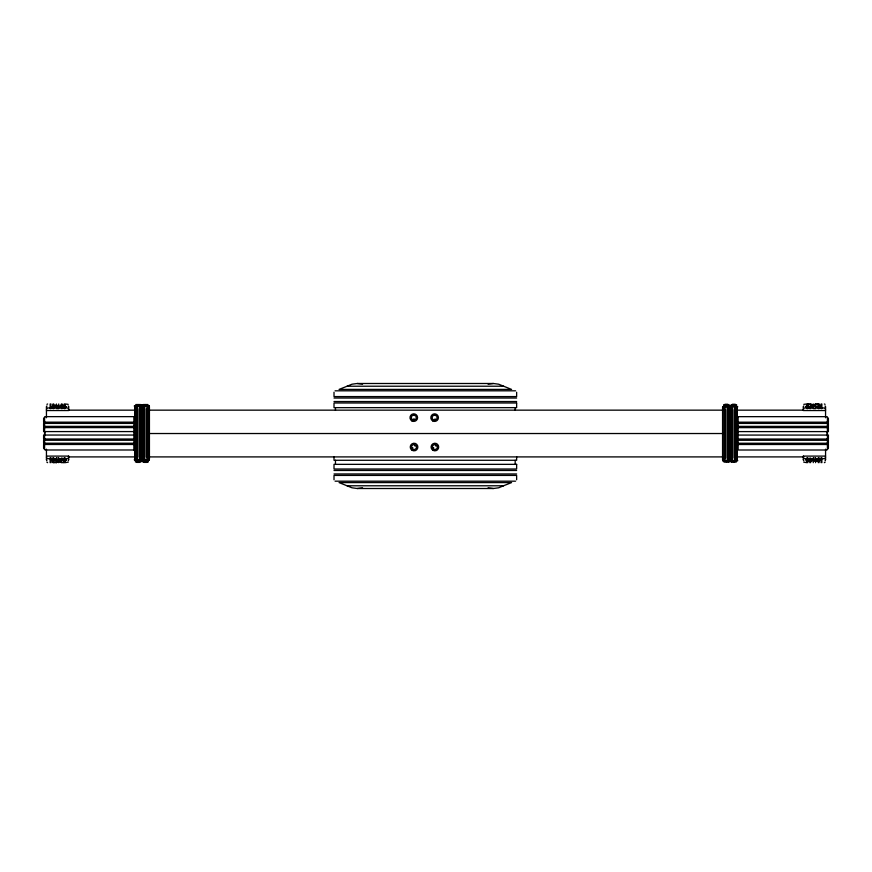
<?xml version="1.0" encoding="UTF-8"?>
<svg xmlns="http://www.w3.org/2000/svg" width="872" height="872" viewBox="0 0 872 872"><rect width="100%" height="100%" fill="white"/><g stroke="black" fill="none" stroke-linecap="round" stroke-linejoin="round"><path stroke-width="1.31" d="M149.058 409.24L149.177 407.802M722.943 457.408L722.823 458.846M46.445 406.962L46.925 405.883M68.681 459.686L68.201 460.754M803.319 406.962L803.799 405.883M825.555 459.686L825.076 460.754M46.445 409.306L47.23 408.009L50.129 407.922M68.681 457.342L67.896 458.639L65.008 458.727M803.319 409.306L804.104 408.009L806.992 407.922M825.555 457.342L824.77 458.639L821.871 458.727M149.177 458.007L149.058 456.579M722.823 408.641L722.943 410.069M68.278 462.149L65.008 462.661L65.008 457.996M825.152 462.149L824.356 462.661M44.581 417.361L44.581 449.265M827.419 449.287L827.419 417.383M46.925 404.336L47.644 403.987M803.799 404.336L806.992 403.987L806.992 408.641L807.821 408.576L807.821 405.556M347.1 386.22L352.016 384.192L357.291 383.495L493.356 383.495L498.631 384.192L511.57 389.413L339.077 389.413L347.1 386.22L503.547 386.22M503.547 485.78L498.631 487.808L493.356 488.505L357.291 488.505L352.016 487.808L339.077 482.587L511.57 482.587L503.547 485.78L347.1 485.78M146.42 460.089L149.177 459.588M722.823 407.06L725.58 406.559M734.279 460.917L737.036 460.416M146.42 405.818L149.177 406.232L149.177 459.675M134.964 459.588L137.721 460.089M722.823 460.416L725.58 460.917M137.209 405.48L139.367 405.186M146.932 460.34L144.774 460.634L144.774 405.088M725.068 406.308L727.226 406.014M732.633 461.462L734.791 461.168L734.791 406.221M488.08 384.192L493.356 383.495M357.291 488.505L362.556 487.808M335.088 390.82L515.559 390.82M334.009 398.046L516.638 398.046M334.009 401.534L516.638 401.534M808.028 404.019L810.927 404.019M815.462 404.019L818.361 404.019M724.948 404.259L727.858 404.259M732.382 404.259L735.292 404.259M143.237 404.543L147.946 404.543L147.946 405.829M729.123 404.673L723.695 404.673L723.695 406.537L727.76 406.537M731.118 404.673L736.557 404.673L736.557 406.537L731.118 406.537L737.636 406.635M140.403 405.066L141.951 405.066M142.19 405.066L143.738 405.066M140.403 405.535L139.989 460.372M143.738 405.535L144.153 460.372M134.364 405.829L140.85 405.829M143.237 405.829L149.385 405.829M728.262 405.894L729.809 405.894M730.049 405.894L731.597 405.894M134.364 406.21L135.476 406.21M147.488 406.21L149.385 406.21M805.684 406.385L820.705 406.385M51.295 406.625L66.316 406.625M722.616 406.635L728.305 406.635M805.684 406.766L820.705 406.766M51.295 407.006L66.316 407.006M736.524 407.028L737.636 407.028M50.947 407.922L52.93 407.922M53.759 407.922L56.408 407.922M58.718 407.922L61.367 407.922M62.195 407.922L64.179 407.922M65.008 407.922L67.896 408.009L68.681 409.306M807.821 407.922L809.805 407.922M810.633 407.922L813.282 407.922M815.593 407.922L818.241 407.922M819.07 407.922L821.053 407.922M821.871 407.922L824.77 408.009L825.555 409.306M68.245 410.156L134.986 410.156M148.611 410.156L723.422 410.156M737.047 410.156L803.788 410.156M46.445 410.538L68.659 410.538L68.659 406.766M825.555 410.538L803.341 410.538L803.341 406.766M737.352 416.663L826.918 416.663L828.4 418.462L828.4 422.179L738.137 422.179M133.863 422.157L43.6 422.157L43.6 418.44L45.082 416.642L133.863 416.642L133.863 449.985M133.863 423.4L43.6 423.4L43.6 426.375L133.863 426.375M738.137 423.411L828.4 423.411L828.4 426.386L738.137 426.386M133.863 427.607L43.6 427.607L43.6 431.575L133.863 431.575M738.137 427.629L828.4 427.629L828.4 431.596L738.137 431.596M148.611 433.526L723.422 433.526M133.863 435.052L43.6 435.052L43.6 439.019L133.863 439.019M738.137 435.074L828.4 435.074L828.4 439.041L738.137 439.041M133.863 440.251L43.6 440.251L43.6 443.227L133.863 443.227M738.137 440.273L828.4 440.273L828.4 443.249L738.137 443.249M133.863 444.469L43.6 444.469L43.6 448.186L45.082 449.985L134.648 449.985M738.137 444.491L828.4 444.491L828.4 448.208L826.918 450.007L738.137 450.007L738.137 416.663M46.445 456.1L68.659 456.1M803.341 456.1L825.555 456.1M68.245 456.906L134.986 456.906M148.611 456.906L723.422 456.906M737.047 456.906L803.788 456.906M50.129 458.073L50.947 458.073M52.93 458.073L53.759 458.073M56.408 458.073L58.718 458.073M64.179 458.073L65.008 458.073M806.992 458.073L807.821 458.073M813.282 458.073L815.593 458.073M818.241 458.073L819.07 458.073M821.053 458.073L821.871 458.073M50.129 458.727L47.23 458.639L46.445 457.342M50.947 458.727L52.93 458.727M53.759 458.727L56.408 458.727M58.718 458.727L61.367 458.727M62.195 458.727L64.179 458.727M806.992 458.727L804.104 458.639L803.319 457.342M807.821 458.727L809.805 458.727M810.633 458.727L813.282 458.727M815.593 458.727L818.241 458.727M819.07 458.727L821.053 458.727M134.364 459.62L136.261 459.62M147.488 459.62L149.385 459.62M805.684 459.631L820.705 459.631M51.295 459.882L66.316 459.882M134.364 460.013L149.385 460.013M805.684 460.024L820.705 460.024M51.295 460.263L66.316 460.263M722.616 460.427L724.512 460.427M735.739 460.427L737.636 460.427M722.616 460.819L724.512 460.819M735.739 460.819L737.636 460.819M136.708 462.389L139.618 462.389M144.142 462.389L147.052 462.389M53.639 462.629L56.538 462.629M61.073 462.629L63.972 462.629M334.009 470.466L516.638 470.466M334.009 473.954L516.638 473.954M335.088 481.18L515.559 481.18M824.356 403.987L825.076 404.336M47.644 462.661L46.848 462.149M357.291 383.495L362.556 384.192M488.08 487.808L493.356 488.505M732.633 406.014L734.791 406.308M727.226 461.462L725.068 461.168L725.046 404.673M144.774 405.186L146.932 405.48M137.721 405.818L134.964 406.232L134.964 459.675M737.036 407.06L734.279 406.559M68.201 404.336L65.008 403.987L65.008 408.641L64.179 408.576L64.179 403.987M825.076 405.883L825.555 406.962M803.799 460.754L803.319 459.686M68.201 405.883L68.681 406.962M46.925 460.754L46.445 459.686M803.722 462.149L806.992 462.661L806.992 457.996M827.147 422.179L827.147 423.411M827.147 426.386L827.147 427.629M827.147 431.596L827.147 435.074M827.147 439.041L827.147 440.273M827.147 443.249L827.147 444.491M825.555 406.766L825.555 417.753M825.577 449.178L825.555 459.882M821.871 403.987L821.871 408.641L821.053 408.576L821.053 403.987M821.871 457.996L821.871 462.661M821.053 457.996L821.053 462.661M819.626 406.287L819.626 404.434L814.197 404.434L814.197 406.287M819.266 460.024L819.266 461.299L814.557 461.299L814.557 460.024M819.07 403.987L819.07 405.338M819.07 405.556L819.07 408.641L818.241 408.576L818.241 403.987M819.07 457.996L819.07 460.427M819.07 461.092L819.07 462.661M818.241 457.996L818.241 460.427M818.241 461.092L818.241 462.661M816.911 460.024L816.911 461.299M815.593 403.987L815.593 408.641L813.282 408.576L813.282 403.987M815.593 457.996L815.593 460.427M815.593 461.092L815.593 462.661M813.282 457.996L813.282 462.661M812.192 406.287L812.192 404.434L806.764 404.434L806.764 406.287M811.832 460.024L811.832 461.299L807.123 461.299L807.123 460.024M810.84 404.434L810.84 406.287M810.633 405.556L810.633 408.576L809.805 408.576L809.805 407.028M810.633 459.62L810.633 458.073L809.805 458.073L809.805 459.62M810.633 461.092L810.633 462.661M809.805 461.092L809.805 462.661M809.478 460.024L809.478 461.299M808.115 404.434L808.115 406.287M807.821 403.987L807.821 405.338M807.821 457.996L807.821 462.661M803.319 456.089L803.341 459.882M737.287 407.507L737.287 459.98M737.036 406.973L737.036 460.503M736.197 460.819L736.197 462.106L731.488 462.106L731.488 460.819M735.456 406.341L735.456 461.135M735.194 404.673L735.194 406.537M734.279 409.644L734.279 457.833M733.843 460.819L733.843 462.106M732.633 405.916L732.633 461.561M732.48 404.673L732.48 406.537M732.011 406.276L732.011 461.201M731.597 405.796L731.597 461.68L730.049 461.582L730.049 405.796M729.929 409.382L729.929 458.094M729.809 405.796L729.809 461.68L728.262 461.582L728.262 405.796M728.763 460.819L728.763 462.106L724.054 462.106L724.054 460.819M727.76 404.673L727.848 461.201M727.226 405.916L727.226 461.561M726.409 460.819L726.409 462.106M725.58 409.644L725.58 457.833M724.403 406.341L724.403 461.135M722.823 406.973L722.823 460.503M722.572 407.507L722.572 459.98M516.638 392.226L516.638 396.586L334.009 396.586L334.009 392.226M516.638 456.786L516.638 460.274L334.009 460.274L334.009 456.786M516.638 479.774L516.638 475.414L334.009 475.414L334.009 479.774M515.188 407.649L515.188 410.363M515.188 460.274L515.188 464.351M335.458 407.649L335.458 410.363M335.458 460.274L335.458 464.351M149.428 406.668L149.428 459.141M149.058 407.627L149.058 458.192M147.597 405.513L147.597 460.307M146.932 405.382L146.954 461.975M146.42 408.815L146.42 457.004M145.591 404.543L145.591 405.829M144.24 460.111L144.24 461.975M143.738 404.968L143.738 460.841L142.19 460.754L142.19 404.968M142.071 408.543L142.071 457.266M141.951 404.968L141.951 460.841L140.403 460.754L140.512 404.543L135.803 404.543L135.803 405.829M139.52 460.111L139.52 461.975M139.367 405.088L139.367 460.732L137.209 460.34L137.209 405.382M138.157 404.543L138.157 405.829M137.721 408.815L137.721 457.004M136.806 460.111L136.806 461.975M136.544 405.513L136.544 460.307M134.713 406.668L134.713 459.141M68.681 456.089L68.659 459.882M65.237 460.362L65.237 462.215L59.808 462.215L59.808 460.362M64.877 406.625L64.877 405.349L60.168 405.349L60.168 406.625M64.179 457.996L64.179 460.427M64.179 461.31L64.179 462.661M63.885 460.362L63.885 462.215M62.522 405.349L62.522 406.625M62.195 403.987L62.195 406.221M62.195 407.028L62.195 408.576L61.367 408.576L61.367 407.028M62.195 459.62L62.195 458.073L61.367 458.073L61.367 459.62M61.367 403.987L61.367 406.221M61.16 460.362L61.16 462.215M58.718 403.987L58.718 408.641L56.408 408.576L56.408 407.028M58.718 457.996L58.718 462.661M57.803 460.362L57.803 462.215L52.374 462.215L52.374 460.362M57.443 406.625L57.443 405.349L52.734 405.349L52.734 406.625M56.451 462.215L56.408 457.996M56.408 403.987L56.408 406.221M56.408 461.31L56.408 462.661M55.089 405.349L55.089 406.625M53.759 403.987L53.759 406.221M53.759 407.028L53.759 408.641L52.93 408.576L52.93 407.028M53.759 457.996L53.759 462.661M52.93 403.987L52.93 406.221M52.93 457.996L52.93 460.427M52.93 461.31L52.93 462.661M50.947 403.987L50.947 408.641L50.129 408.576L50.129 403.987M50.947 457.996L50.947 462.661M50.129 457.996L50.129 462.661M46.445 406.766L46.445 417.753M46.445 449.178L46.445 459.882M44.854 422.157L44.854 423.4M44.854 426.375L44.854 427.607M44.854 431.575L44.854 435.052M44.854 439.019L44.854 440.251M44.854 443.227L44.854 444.469M412.925 447.968A1.461 1.461 0 0 1 412.718 447.641M414.571 445.679A1.461 1.461 0 0 1 415.181 446.115M433.766 447.968A1.461 1.461 0 0 1 433.558 447.641M435.411 445.679A1.461 1.461 0 0 1 436.022 446.115M414.385 418.963A1.461 1.461 0 0 1 413.263 418.996M435.226 418.963A1.461 1.461 0 0 1 434.866 419.072M413.786 414.909L411.431 416.271L411.431 418.985L413.786 420.348L416.14 418.985L416.14 416.271L413.786 414.909M434.627 414.909L432.272 416.271L432.272 418.985L434.627 420.348L436.981 418.985L436.981 416.271L434.627 414.909M414.058 444.328L411.704 445.679L411.704 448.393L414.058 449.756L416.402 448.393L416.402 445.679L414.058 444.328M434.899 444.328L432.545 445.679L432.545 448.393L434.899 449.756L437.254 448.393L437.254 445.679L434.899 444.328M516.638 402.995L334.009 402.995L334.009 407.649L516.638 407.649L516.638 402.995M140.883 460.111L135.443 460.111L135.443 461.975L140.883 461.975L140.883 460.111M148.305 460.111L142.877 460.111L142.877 461.975L148.305 461.975L148.305 460.111M516.638 464.351L334.009 464.351L334.009 469.005L516.638 469.005L516.638 464.351M412.151 450.323A3.793 3.793 0 0 0 417.852 447.042A3.793 3.793 0 0 0 412.151 443.75A3.793 3.793 0 0 0 412.151 450.323M433.003 450.323A3.793 3.793 0 0 0 438.692 447.042A3.793 3.793 0 0 0 433.003 443.75A3.793 3.793 0 0 0 433.003 450.323M411.889 420.914A3.793 3.793 0 0 0 417.579 417.623A3.793 3.793 0 0 0 411.889 414.342A3.793 3.793 0 0 0 411.889 420.914M432.73 420.914A3.793 3.793 0 0 0 438.42 417.623A3.793 3.793 0 0 0 432.73 414.342A3.793 3.793 0 0 0 432.73 420.914"/></g></svg>
